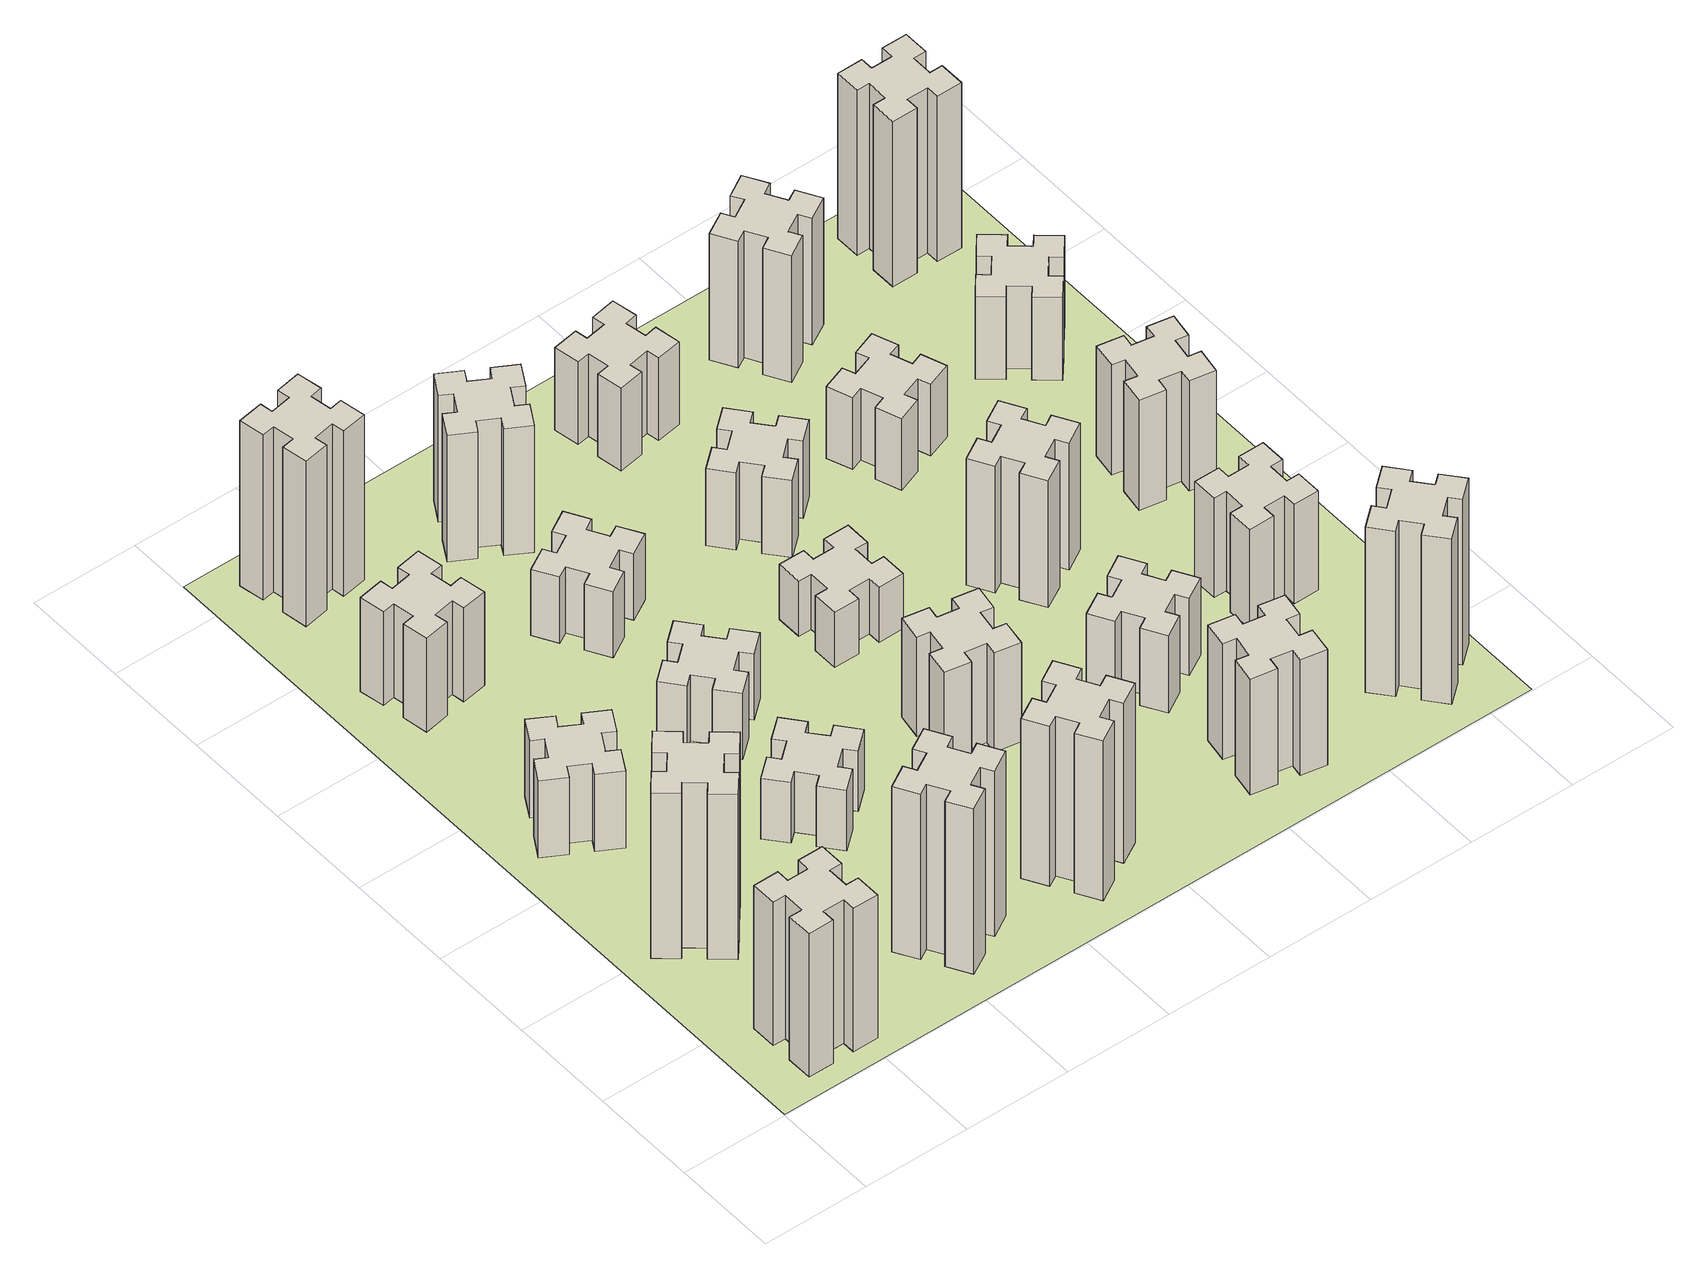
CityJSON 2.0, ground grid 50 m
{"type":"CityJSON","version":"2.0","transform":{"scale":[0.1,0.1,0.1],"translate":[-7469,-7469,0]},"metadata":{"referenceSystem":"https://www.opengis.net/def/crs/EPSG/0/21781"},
"CityObjects":{
"building1":{"type":"Building","attributes":{"class":"1000","function":"1000","usage":"1000","yearOfConstruction":2016,"roofType":"1000","measuredHeight":78,"storeysAboveGround":30,"storeysBelowGround":0},"geometry":[{"type":"Solid","lod":"1","boundaries":[[[[0,1,2,3,4,5,6,7,8,9,10,11,12,13,14,15,16,17,18,19]],[[17,16,20,21]],[[16,15,22,20]],[[15,14,23,22]],[[14,13,24,23]],[[13,12,25,24]],[[12,11,26,25]],[[11,10,27,26]],[[10,9,28,27]],[[9,8,29,28]],[[8,7,30,29]],[[7,6,31,30]],[[6,5,32,31]],[[5,4,33,32]],[[4,3,34,33]],[[3,2,35,34]],[[2,1,36,35]],[[1,0,37,36]],[[0,19,38,37]],[[19,18,39,38]],[[18,17,21,39]],[[24,25,26,27,28,29,30,31,32,33,34,35,36,37,38,39,21,20,22,23]]]]}]},
"building2":{"type":"Building","attributes":{"class":"1000","function":"1000","usage":"1000","yearOfConstruction":2016,"roofType":"1000","measuredHeight":90,"storeysAboveGround":30,"storeysBelowGround":0},"geometry":[{"type":"Solid","lod":"1","boundaries":[[[[40,41,42,43,44,45,46,47,48,49,50,51,52,53,54,55,56,57,58,59]],[[57,56,60,61]],[[56,55,62,60]],[[55,54,63,62]],[[54,53,64,63]],[[53,52,65,64]],[[52,51,66,65]],[[51,50,67,66]],[[50,49,68,67]],[[49,48,69,68]],[[48,47,70,69]],[[47,46,71,70]],[[46,45,72,71]],[[45,44,73,72]],[[44,43,74,73]],[[43,42,75,74]],[[42,41,76,75]],[[41,40,77,76]],[[40,59,78,77]],[[59,58,79,78]],[[58,57,61,79]],[[64,65,66,67,68,69,70,71,72,73,74,75,76,77,78,79,61,60,62,63]]]]}]},
"building3":{"type":"Building","attributes":{"class":"1000","function":"1000","usage":"1000","yearOfConstruction":2016,"roofType":"1000","measuredHeight":42,"storeysAboveGround":30,"storeysBelowGround":0},"geometry":[{"type":"Solid","lod":"1","boundaries":[[[[80,81,82,83,84,85,86,87,88,89,90,91,92,93,94,95,96,97,98,99]],[[97,96,100,101]],[[96,95,102,100]],[[95,94,103,102]],[[94,93,104,103]],[[93,92,105,104]],[[92,91,106,105]],[[91,90,107,106]],[[90,89,108,107]],[[89,88,109,108]],[[88,87,110,109]],[[87,86,111,110]],[[86,85,112,111]],[[85,84,113,112]],[[84,83,114,113]],[[83,82,115,114]],[[82,81,116,115]],[[81,80,117,116]],[[80,99,118,117]],[[99,98,119,118]],[[98,97,101,119]],[[104,105,106,107,108,109,110,111,112,113,114,115,116,117,118,119,101,100,102,103]]]]}]},
"building4":{"type":"Building","attributes":{"class":"1000","function":"1000","usage":"1000","yearOfConstruction":2016,"roofType":"1000","measuredHeight":51,"storeysAboveGround":30,"storeysBelowGround":0},"geometry":[{"type":"Solid","lod":"1","boundaries":[[[[120,121,122,123,124,125,126,127,128,129,130,131,132,133,134,135,136,137,138,139]],[[137,136,140,141]],[[136,135,142,140]],[[135,134,143,142]],[[134,133,144,143]],[[133,132,145,144]],[[132,131,146,145]],[[131,130,147,146]],[[130,129,148,147]],[[129,128,149,148]],[[128,127,150,149]],[[127,126,151,150]],[[126,125,152,151]],[[125,124,153,152]],[[124,123,154,153]],[[123,122,155,154]],[[122,121,156,155]],[[121,120,157,156]],[[120,139,158,157]],[[139,138,159,158]],[[138,137,141,159]],[[144,145,146,147,148,149,150,151,152,153,154,155,156,157,158,159,141,140,142,143]]]]}]},
"building5":{"type":"Building","attributes":{"class":"1000","function":"1000","usage":"1000","yearOfConstruction":2016,"roofType":"1000","measuredHeight":90,"storeysAboveGround":30,"storeysBelowGround":0},"geometry":[{"type":"Solid","lod":"1","boundaries":[[[[160,161,162,163,164,165,166,167,168,169,170,171,172,173,174,175,176,177,178,179]],[[177,176,180,181]],[[176,175,182,180]],[[175,174,183,182]],[[174,173,184,183]],[[173,172,185,184]],[[172,171,186,185]],[[171,170,187,186]],[[170,169,188,187]],[[169,168,189,188]],[[168,167,190,189]],[[167,166,191,190]],[[166,165,192,191]],[[165,164,193,192]],[[164,163,194,193]],[[163,162,195,194]],[[162,161,196,195]],[[161,160,197,196]],[[160,179,198,197]],[[179,178,199,198]],[[178,177,181,199]],[[184,185,186,187,188,189,190,191,192,193,194,195,196,197,198,199,181,180,182,183]]]]}]},
"building6":{"type":"Building","attributes":{"class":"1000","function":"1000","usage":"1000","yearOfConstruction":2016,"roofType":"1000","measuredHeight":90,"storeysAboveGround":30,"storeysBelowGround":0},"geometry":[{"type":"Solid","lod":"1","boundaries":[[[[200,201,202,203,204,205,206,207,208,209,210,211,212,213,214,215,216,217,218,219]],[[217,216,220,221]],[[216,215,222,220]],[[215,214,223,222]],[[214,213,224,223]],[[213,212,225,224]],[[212,211,226,225]],[[211,210,227,226]],[[210,209,228,227]],[[209,208,229,228]],[[208,207,230,229]],[[207,206,231,230]],[[206,205,232,231]],[[205,204,233,232]],[[204,203,234,233]],[[203,202,235,234]],[[202,201,236,235]],[[201,200,237,236]],[[200,219,238,237]],[[219,218,239,238]],[[218,217,221,239]],[[224,225,226,227,228,229,230,231,232,233,234,235,236,237,238,239,221,220,222,223]]]]}]},
"building7":{"type":"Building","attributes":{"class":"1000","function":"1000","usage":"1000","yearOfConstruction":2016,"roofType":"1000","measuredHeight":33,"storeysAboveGround":30,"storeysBelowGround":0},"geometry":[{"type":"Solid","lod":"1","boundaries":[[[[240,241,242,243,244,245,246,247,248,249,250,251,252,253,254,255,256,257,258,259]],[[257,256,260,261]],[[256,255,262,260]],[[255,254,263,262]],[[254,253,264,263]],[[253,252,265,264]],[[252,251,266,265]],[[251,250,267,266]],[[250,249,268,267]],[[249,248,269,268]],[[248,247,270,269]],[[247,246,271,270]],[[246,245,272,271]],[[245,244,273,272]],[[244,243,274,273]],[[243,242,275,274]],[[242,241,276,275]],[[241,240,277,276]],[[240,259,278,277]],[[259,258,279,278]],[[258,257,261,279]],[[264,265,266,267,268,269,270,271,272,273,274,275,276,277,278,279,261,260,262,263]]]]}]},
"building8":{"type":"Building","attributes":{"class":"1000","function":"1000","usage":"1000","yearOfConstruction":2016,"roofType":"1000","measuredHeight":36,"storeysAboveGround":30,"storeysBelowGround":0},"geometry":[{"type":"Solid","lod":"1","boundaries":[[[[280,281,282,283,284,285,286,287,288,289,290,291,292,293,294,295,296,297,298,299]],[[297,296,300,301]],[[296,295,302,300]],[[295,294,303,302]],[[294,293,304,303]],[[293,292,305,304]],[[292,291,306,305]],[[291,290,307,306]],[[290,289,308,307]],[[289,288,309,308]],[[288,287,310,309]],[[287,286,311,310]],[[286,285,312,311]],[[285,284,313,312]],[[284,283,314,313]],[[283,282,315,314]],[[282,281,316,315]],[[281,280,317,316]],[[280,299,318,317]],[[299,298,319,318]],[[298,297,301,319]],[[304,305,306,307,308,309,310,311,312,313,314,315,316,317,318,319,301,300,302,303]]]]}]},
"building9":{"type":"Building","attributes":{"class":"1000","function":"1000","usage":"1000","yearOfConstruction":2016,"roofType":"1000","measuredHeight":87,"storeysAboveGround":30,"storeysBelowGround":0},"geometry":[{"type":"Solid","lod":"1","boundaries":[[[[320,321,322,323,324,325,326,327,328,329,330,331,332,333,334,335,336,337,338,339]],[[337,336,340,341]],[[336,335,342,340]],[[335,334,343,342]],[[334,333,344,343]],[[333,332,345,344]],[[332,331,346,345]],[[331,330,347,346]],[[330,329,348,347]],[[329,328,349,348]],[[328,327,350,349]],[[327,326,351,350]],[[326,325,352,351]],[[325,324,353,352]],[[324,323,354,353]],[[323,322,355,354]],[[322,321,356,355]],[[321,320,357,356]],[[320,339,358,357]],[[339,338,359,358]],[[338,337,341,359]],[[344,345,346,347,348,349,350,351,352,353,354,355,356,357,358,359,341,340,342,343]]]]}]},
"building10":{"type":"Building","attributes":{"class":"1000","function":"1000","usage":"1000","yearOfConstruction":2016,"roofType":"1000","measuredHeight":36,"storeysAboveGround":30,"storeysBelowGround":0},"geometry":[{"type":"Solid","lod":"1","boundaries":[[[[360,361,362,363,364,365,366,367,368,369,370,371,372,373,374,375,376,377,378,379]],[[377,376,380,381]],[[376,375,382,380]],[[375,374,383,382]],[[374,373,384,383]],[[373,372,385,384]],[[372,371,386,385]],[[371,370,387,386]],[[370,369,388,387]],[[369,368,389,388]],[[368,367,390,389]],[[367,366,391,390]],[[366,365,392,391]],[[365,364,393,392]],[[364,363,394,393]],[[363,362,395,394]],[[362,361,396,395]],[[361,360,397,396]],[[360,379,398,397]],[[379,378,399,398]],[[378,377,381,399]],[[384,385,386,387,388,389,390,391,392,393,394,395,396,397,398,399,381,380,382,383]]]]}]},
"building11":{"type":"Building","attributes":{"class":"1000","function":"1000","usage":"1000","yearOfConstruction":2016,"roofType":"1000","measuredHeight":69,"storeysAboveGround":30,"storeysBelowGround":0},"geometry":[{"type":"Solid","lod":"1","boundaries":[[[[400,401,402,403,404,405,406,407,408,409,410,411,412,413,414,415,416,417,418,419]],[[417,416,420,421]],[[416,415,422,420]],[[415,414,423,422]],[[414,413,424,423]],[[413,412,425,424]],[[412,411,426,425]],[[411,410,427,426]],[[410,409,428,427]],[[409,408,429,428]],[[408,407,430,429]],[[407,406,431,430]],[[406,405,432,431]],[[405,404,433,432]],[[404,403,434,433]],[[403,402,435,434]],[[402,401,436,435]],[[401,400,437,436]],[[400,419,438,437]],[[419,418,439,438]],[[418,417,421,439]],[[424,425,426,427,428,429,430,431,432,433,434,435,436,437,438,439,421,420,422,423]]]]}]},
"building12":{"type":"Building","attributes":{"class":"1000","function":"1000","usage":"1000","yearOfConstruction":2016,"roofType":"1000","measuredHeight":54,"storeysAboveGround":30,"storeysBelowGround":0},"geometry":[{"type":"Solid","lod":"1","boundaries":[[[[440,441,442,443,444,445,446,447,448,449,450,451,452,453,454,455,456,457,458,459]],[[457,456,460,461]],[[456,455,462,460]],[[455,454,463,462]],[[454,453,464,463]],[[453,452,465,464]],[[452,451,466,465]],[[451,450,467,466]],[[450,449,468,467]],[[449,448,469,468]],[[448,447,470,469]],[[447,446,471,470]],[[446,445,472,471]],[[445,444,473,472]],[[444,443,474,473]],[[443,442,475,474]],[[442,441,476,475]],[[441,440,477,476]],[[440,459,478,477]],[[459,458,479,478]],[[458,457,461,479]],[[464,465,466,467,468,469,470,471,472,473,474,475,476,477,478,479,461,460,462,463]]]]}]},
"building13":{"type":"Building","attributes":{"class":"1000","function":"1000","usage":"1000","yearOfConstruction":2016,"roofType":"1000","measuredHeight":30,"storeysAboveGround":30,"storeysBelowGround":0},"geometry":[{"type":"Solid","lod":"1","boundaries":[[[[480,481,482,483,484,485,486,487,488,489,490,491,492,493,494,495,496,497,498,499]],[[497,496,500,501]],[[496,495,502,500]],[[495,494,503,502]],[[494,493,504,503]],[[493,492,505,504]],[[492,491,506,505]],[[491,490,507,506]],[[490,489,508,507]],[[489,488,509,508]],[[488,487,510,509]],[[487,486,511,510]],[[486,485,512,511]],[[485,484,513,512]],[[484,483,514,513]],[[483,482,515,514]],[[482,481,516,515]],[[481,480,517,516]],[[480,499,518,517]],[[499,498,519,518]],[[498,497,501,519]],[[504,505,506,507,508,509,510,511,512,513,514,515,516,517,518,519,501,500,502,503]]]]}]},
"building14":{"type":"Building","attributes":{"class":"1000","function":"1000","usage":"1000","yearOfConstruction":2016,"roofType":"1000","measuredHeight":42,"storeysAboveGround":30,"storeysBelowGround":0},"geometry":[{"type":"Solid","lod":"1","boundaries":[[[[520,521,522,523,524,525,526,527,528,529,530,531,532,533,534,535,536,537,538,539]],[[537,536,540,541]],[[536,535,542,540]],[[535,534,543,542]],[[534,533,544,543]],[[533,532,545,544]],[[532,531,546,545]],[[531,530,547,546]],[[530,529,548,547]],[[529,528,549,548]],[[528,527,550,549]],[[527,526,551,550]],[[526,525,552,551]],[[525,524,553,552]],[[524,523,554,553]],[[523,522,555,554]],[[522,521,556,555]],[[521,520,557,556]],[[520,539,558,557]],[[539,538,559,558]],[[538,537,541,559]],[[544,545,546,547,548,549,550,551,552,553,554,555,556,557,558,559,541,540,542,543]]]]}]},
"building15":{"type":"Building","attributes":{"class":"1000","function":"1000","usage":"1000","yearOfConstruction":2016,"roofType":"1000","measuredHeight":63,"storeysAboveGround":30,"storeysBelowGround":0},"geometry":[{"type":"Solid","lod":"1","boundaries":[[[[560,561,562,563,564,565,566,567,568,569,570,571,572,573,574,575,576,577,578,579]],[[577,576,580,581]],[[576,575,582,580]],[[575,574,583,582]],[[574,573,584,583]],[[573,572,585,584]],[[572,571,586,585]],[[571,570,587,586]],[[570,569,588,587]],[[569,568,589,588]],[[568,567,590,589]],[[567,566,591,590]],[[566,565,592,591]],[[565,564,593,592]],[[564,563,594,593]],[[563,562,595,594]],[[562,561,596,595]],[[561,560,597,596]],[[560,579,598,597]],[[579,578,599,598]],[[578,577,581,599]],[[584,585,586,587,588,589,590,591,592,593,594,595,596,597,598,599,581,580,582,583]]]]}]},
"building16":{"type":"Building","attributes":{"class":"1000","function":"1000","usage":"1000","yearOfConstruction":2016,"roofType":"1000","measuredHeight":45,"storeysAboveGround":30,"storeysBelowGround":0},"geometry":[{"type":"Solid","lod":"1","boundaries":[[[[600,601,602,603,604,605,606,607,608,609,610,611,612,613,614,615,616,617,618,619]],[[617,616,620,621]],[[616,615,622,620]],[[615,614,623,622]],[[614,613,624,623]],[[613,612,625,624]],[[612,611,626,625]],[[611,610,627,626]],[[610,609,628,627]],[[609,608,629,628]],[[608,607,630,629]],[[607,606,631,630]],[[606,605,632,631]],[[605,604,633,632]],[[604,603,634,633]],[[603,602,635,634]],[[602,601,636,635]],[[601,600,637,636]],[[600,619,638,637]],[[619,618,639,638]],[[618,617,621,639]],[[624,625,626,627,628,629,630,631,632,633,634,635,636,637,638,639,621,620,622,623]]]]}]},
"building17":{"type":"Building","attributes":{"class":"1000","function":"1000","usage":"1000","yearOfConstruction":2016,"roofType":"1000","measuredHeight":42,"storeysAboveGround":30,"storeysBelowGround":0},"geometry":[{"type":"Solid","lod":"1","boundaries":[[[[640,641,642,643,644,645,646,647,648,649,650,651,652,653,654,655,656,657,658,659]],[[657,656,660,661]],[[656,655,662,660]],[[655,654,663,662]],[[654,653,664,663]],[[653,652,665,664]],[[652,651,666,665]],[[651,650,667,666]],[[650,649,668,667]],[[649,648,669,668]],[[648,647,670,669]],[[647,646,671,670]],[[646,645,672,671]],[[645,644,673,672]],[[644,643,674,673]],[[643,642,675,674]],[[642,641,676,675]],[[641,640,677,676]],[[640,659,678,677]],[[659,658,679,678]],[[658,657,661,679]],[[664,665,666,667,668,669,670,671,672,673,674,675,676,677,678,679,661,660,662,663]]]]}]},
"building18":{"type":"Building","attributes":{"class":"1000","function":"1000","usage":"1000","yearOfConstruction":2016,"roofType":"1000","measuredHeight":69,"storeysAboveGround":30,"storeysBelowGround":0},"geometry":[{"type":"Solid","lod":"1","boundaries":[[[[680,681,682,683,684,685,686,687,688,689,690,691,692,693,694,695,696,697,698,699]],[[697,696,700,701]],[[696,695,702,700]],[[695,694,703,702]],[[694,693,704,703]],[[693,692,705,704]],[[692,691,706,705]],[[691,690,707,706]],[[690,689,708,707]],[[689,688,709,708]],[[688,687,710,709]],[[687,686,711,710]],[[686,685,712,711]],[[685,684,713,712]],[[684,683,714,713]],[[683,682,715,714]],[[682,681,716,715]],[[681,680,717,716]],[[680,699,718,717]],[[699,698,719,718]],[[698,697,701,719]],[[704,705,706,707,708,709,710,711,712,713,714,715,716,717,718,719,701,700,702,703]]]]}]},
"building19":{"type":"Building","attributes":{"class":"1000","function":"1000","usage":"1000","yearOfConstruction":2016,"roofType":"1000","measuredHeight":39,"storeysAboveGround":30,"storeysBelowGround":0},"geometry":[{"type":"Solid","lod":"1","boundaries":[[[[720,721,722,723,724,725,726,727,728,729,730,731,732,733,734,735,736,737,738,739]],[[737,736,740,741]],[[736,735,742,740]],[[735,734,743,742]],[[734,733,744,743]],[[733,732,745,744]],[[732,731,746,745]],[[731,730,747,746]],[[730,729,748,747]],[[729,728,749,748]],[[728,727,750,749]],[[727,726,751,750]],[[726,725,752,751]],[[725,724,753,752]],[[724,723,754,753]],[[723,722,755,754]],[[722,721,756,755]],[[721,720,757,756]],[[720,739,758,757]],[[739,738,759,758]],[[738,737,741,759]],[[744,745,746,747,748,749,750,751,752,753,754,755,756,757,758,759,741,740,742,743]]]]}]},
"building20":{"type":"Building","attributes":{"class":"1000","function":"1000","usage":"1000","yearOfConstruction":2016,"roofType":"1000","measuredHeight":90,"storeysAboveGround":30,"storeysBelowGround":0},"geometry":[{"type":"Solid","lod":"1","boundaries":[[[[760,761,762,763,764,765,766,767,768,769,770,771,772,773,774,775,776,777,778,779]],[[777,776,780,781]],[[776,775,782,780]],[[775,774,783,782]],[[774,773,784,783]],[[773,772,785,784]],[[772,771,786,785]],[[771,770,787,786]],[[770,769,788,787]],[[769,768,789,788]],[[768,767,790,789]],[[767,766,791,790]],[[766,765,792,791]],[[765,764,793,792]],[[764,763,794,793]],[[763,762,795,794]],[[762,761,796,795]],[[761,760,797,796]],[[760,779,798,797]],[[779,778,799,798]],[[778,777,781,799]],[[784,785,786,787,788,789,790,791,792,793,794,795,796,797,798,799,781,780,782,783]]]]}]},
"building21":{"type":"Building","attributes":{"class":"1000","function":"1000","usage":"1000","yearOfConstruction":2016,"roofType":"1000","measuredHeight":54,"storeysAboveGround":30,"storeysBelowGround":0},"geometry":[{"type":"Solid","lod":"1","boundaries":[[[[800,801,802,803,804,805,806,807,808,809,810,811,812,813,814,815,816,817,818,819]],[[817,816,820,821]],[[816,815,822,820]],[[815,814,823,822]],[[814,813,824,823]],[[813,812,825,824]],[[812,811,826,825]],[[811,810,827,826]],[[810,809,828,827]],[[809,808,829,828]],[[808,807,830,829]],[[807,806,831,830]],[[806,805,832,831]],[[805,804,833,832]],[[804,803,834,833]],[[803,802,835,834]],[[802,801,836,835]],[[801,800,837,836]],[[800,819,838,837]],[[819,818,839,838]],[[818,817,821,839]],[[824,825,826,827,828,829,830,831,832,833,834,835,836,837,838,839,821,820,822,823]]]]}]},
"building22":{"type":"Building","attributes":{"class":"1000","function":"1000","usage":"1000","yearOfConstruction":2016,"roofType":"1000","measuredHeight":69,"storeysAboveGround":30,"storeysBelowGround":0},"geometry":[{"type":"Solid","lod":"1","boundaries":[[[[840,841,842,843,844,845,846,847,848,849,850,851,852,853,854,855,856,857,858,859]],[[857,856,860,861]],[[856,855,862,860]],[[855,854,863,862]],[[854,853,864,863]],[[853,852,865,864]],[[852,851,866,865]],[[851,850,867,866]],[[850,849,868,867]],[[849,848,869,868]],[[848,847,870,869]],[[847,846,871,870]],[[846,845,872,871]],[[845,844,873,872]],[[844,843,874,873]],[[843,842,875,874]],[[842,841,876,875]],[[841,840,877,876]],[[840,859,878,877]],[[859,858,879,878]],[[858,857,861,879]],[[864,865,866,867,868,869,870,871,872,873,874,875,876,877,878,879,861,860,862,863]]]]}]},
"building23":{"type":"Building","attributes":{"class":"1000","function":"1000","usage":"1000","yearOfConstruction":2016,"roofType":"1000","measuredHeight":60,"storeysAboveGround":30,"storeysBelowGround":0},"geometry":[{"type":"Solid","lod":"1","boundaries":[[[[880,881,882,883,884,885,886,887,888,889,890,891,892,893,894,895,896,897,898,899]],[[897,896,900,901]],[[896,895,902,900]],[[895,894,903,902]],[[894,893,904,903]],[[893,892,905,904]],[[892,891,906,905]],[[891,890,907,906]],[[890,889,908,907]],[[889,888,909,908]],[[888,887,910,909]],[[887,886,911,910]],[[886,885,912,911]],[[885,884,913,912]],[[884,883,914,913]],[[883,882,915,914]],[[882,881,916,915]],[[881,880,917,916]],[[880,899,918,917]],[[899,898,919,918]],[[898,897,901,919]],[[904,905,906,907,908,909,910,911,912,913,914,915,916,917,918,919,901,900,902,903]]]]}]},
"building24":{"type":"Building","attributes":{"class":"1000","function":"1000","usage":"1000","yearOfConstruction":2016,"roofType":"1000","measuredHeight":45,"storeysAboveGround":30,"storeysBelowGround":0},"geometry":[{"type":"Solid","lod":"1","boundaries":[[[[920,921,922,923,924,925,926,927,928,929,930,931,932,933,934,935,936,937,938,939]],[[937,936,940,941]],[[936,935,942,940]],[[935,934,943,942]],[[934,933,944,943]],[[933,932,945,944]],[[932,931,946,945]],[[931,930,947,946]],[[930,929,948,947]],[[929,928,949,948]],[[928,927,950,949]],[[927,926,951,950]],[[926,925,952,951]],[[925,924,953,952]],[[924,923,954,953]],[[923,922,955,954]],[[922,921,956,955]],[[921,920,957,956]],[[920,939,958,957]],[[939,938,959,958]],[[938,937,941,959]],[[944,945,946,947,948,949,950,951,952,953,954,955,956,957,958,959,941,940,942,943]]]]}]},
"building25":{"type":"Building","attributes":{"class":"1000","function":"1000","usage":"1000","yearOfConstruction":2016,"roofType":"1000","measuredHeight":90,"storeysAboveGround":30,"storeysBelowGround":0},"geometry":[{"type":"Solid","lod":"1","boundaries":[[[[960,961,962,963,964,965,966,967,968,969,970,971,972,973,974,975,976,977,978,979]],[[977,976,980,981]],[[976,975,982,980]],[[975,974,983,982]],[[974,973,984,983]],[[973,972,985,984]],[[972,971,986,985]],[[971,970,987,986]],[[970,969,988,987]],[[969,968,989,988]],[[968,967,990,989]],[[967,966,991,990]],[[966,965,992,991]],[[965,964,993,992]],[[964,963,994,993]],[[963,962,995,994]],[[962,961,996,995]],[[961,960,997,996]],[[960,979,998,997]],[[979,978,999,998]],[[978,977,981,999]],[[984,985,986,987,988,989,990,991,992,993,994,995,996,997,998,999,981,980,982,983]]]]}]},
"landuse1":{"type":"LandUse","attributes":{"name":"plot1","function":"1010"},"geometry":[{"type":"MultiSurface","lod":"1","boundaries":[[[1000,1001,1002,1003]]]}]}
},
"vertices":[
[265,325,0],[265,225,0],[205,225,0],[205,105,0],[325,105,0],[325,165,0],[425,165,0],[425,105,0],[545,105,0],[545,225,0],[485,225,0],[485,325,0],[545,325,0],[545,445,0],[425,445,0],[425,385,0],[325,385,0],[325,445,0],[205,445,0],[205,325,0],[325,385,780],[325,445,780],[425,385,780],[425,445,780],[545,445,780],[545,325,780],[485,325,780],[485,225,780],[545,225,780],[545,105,780],[425,105,780],[425,165,780],[325,165,780],[325,105,780],[205,105,780],[205,225,780],[265,225,780],[265,325,780],[205,325,780],[205,445,780],
[484,1067,0],[408,1132,0],[446,1178,0],[354,1255,0],[277,1163,0],[323,1124,0],[259,1048,0],[213,1086,0],[136,994,0],[228,917,0],[266,963,0],[343,899,0],[304,853,0],[396,776,0],[473,868,0],[427,906,0],[492,983,0],[538,944,0],[615,1036,0],[523,1113,0],[492,983,900],[538,944,900],[427,906,900],[473,868,900],[396,776,900],[304,853,900],[343,899,900],[266,963,900],[228,917,900],[136,994,900],[213,1086,900],[259,1048,900],[323,1124,900],[277,1163,900],[354,1255,900],[446,1178,900],[408,1132,900],[484,1067,900],[523,1113,900],[615,1036,900],
[474,1826,0],[387,1876,0],[417,1928,0],[313,1988,0],[253,1884,0],[305,1854,0],[255,1767,0],[203,1797,0],[143,1693,0],[247,1633,0],[277,1685,0],[364,1635,0],[334,1583,0],[438,1523,0],[498,1627,0],[446,1657,0],[496,1744,0],[548,1714,0],[608,1818,0],[504,1878,0],[496,1744,420],[548,1714,420],[446,1657,420],[498,1627,420],[438,1523,420],[334,1583,420],[364,1635,420],[277,1685,420],[247,1633,420],[143,1693,420],[203,1797,420],[255,1767,420],[305,1854,420],[253,1884,420],[313,1988,420],[417,1928,420],[387,1876,420],[474,1826,420],[504,1878,420],[608,1818,420],
[405,2812,0],[307,2795,0],[297,2854,0],[178,2833,0],[199,2715,0],[258,2725,0],[276,2627,0],[217,2617,0],[237,2498,0],[356,2519,0],[345,2578,0],[444,2596,0],[454,2537,0],[572,2557,0],[551,2676,0],[492,2665,0],[475,2764,0],[534,2774,0],[513,2892,0],[395,2871,0],[475,2764,510],[534,2774,510],[492,2665,510],[551,2676,510],[572,2557,510],[454,2537,510],[444,2596,510],[345,2578,510],[356,2519,510],[237,2498,510],[217,2617,510],[276,2627,510],[258,2725,510],[199,2715,510],[178,2833,510],[297,2854,510],[307,2795,510],[405,2812,510],[395,2871,510],[513,2892,510],
[1127,255,0],[1214,305,0],[1244,253,0],[1348,313,0],[1288,417,0],[1236,387,0],[1186,474,0],[1238,504,0],[1178,608,0],[1074,548,0],[1104,496,0],[1017,446,0],[987,498,0],[883,438,0],[943,334,0],[995,364,0],[1045,277,0],[993,247,0],[1053,143,0],[1157,203,0],[1045,277,900],[993,247,900],[995,364,900],[943,334,900],[883,438,900],[987,498,900],[1017,446,900],[1104,496,900],[1074,548,900],[1178,608,900],[1238,504,900],[1186,474,900],[1236,387,900],[1288,417,900],[1348,313,900],[1244,253,900],[1214,305,900],[1127,255,900],[1157,203,900],[1053,143,900],
[492,3405,0],[475,3504,0],[534,3514,0],[513,3632,0],[395,3611,0],[405,3552,0],[307,3535,0],[297,3594,0],[178,3573,0],[199,3455,0],[258,3465,0],[276,3367,0],[217,3357,0],[237,3238,0],[356,3259,0],[345,3318,0],[444,3336,0],[454,3277,0],[572,3297,0],[551,3416,0],[444,3336,900],[454,3277,900],[345,3318,900],[356,3259,900],[237,3238,900],[217,3357,900],[276,3367,900],[258,3465,900],[199,3455,900],[178,3573,900],[297,3594,900],[307,3535,900],[405,3552,900],[395,3611,900],[513,3632,900],[534,3514,900],[475,3504,900],[492,3405,900],[551,3416,900],[572,3297,900],
[1083,1332,0],[1006,1267,0],[968,1313,0],[876,1236,0],[953,1144,0],[999,1183,0],[1063,1106,0],[1017,1068,0],[1094,976,0],[1186,1053,0],[1148,1099,0],[1224,1163,0],[1263,1117,0],[1355,1194,0],[1278,1286,0],[1232,1248,0],[1167,1324,0],[1213,1363,0],[1136,1455,0],[1044,1378,0],[1167,1324,330],[1213,1363,330],[1232,1248,330],[1278,1286,330],[1355,1194,330],[1263,1117,330],[1224,1163,330],[1148,1099,330],[1186,1053,330],[1094,976,330],[1017,1068,330],[1063,1106,330],[999,1183,330],[953,1144,330],[876,1236,330],[968,1313,330],[1006,1267,330],[1083,1332,330],[1044,1378,330],[1136,1455,330],
[1083,1972,0],[1006,1907,0],[968,1953,0],[876,1876,0],[953,1784,0],[999,1823,0],[1063,1746,0],[1017,1708,0],[1094,1616,0],[1186,1693,0],[1148,1739,0],[1224,1803,0],[1263,1757,0],[1355,1834,0],[1278,1926,0],[1232,1888,0],[1167,1964,0],[1213,2003,0],[1136,2095,0],[1044,2018,0],[1167,1964,360],[1213,2003,360],[1232,1888,360],[1278,1926,360],[1355,1834,360],[1263,1757,360],[1224,1803,360],[1148,1739,360],[1186,1693,360],[1094,1616,360],[1017,1708,360],[1063,1746,360],[999,1823,360],[953,1784,360],[876,1876,360],[968,1953,360],[1006,1907,360],[1083,1972,360],[1044,2018,360],[1136,2095,360],
[1744,496,0],[1657,446,0],[1627,498,0],[1523,438,0],[1583,334,0],[1635,364,0],[1685,277,0],[1633,247,0],[1693,143,0],[1797,203,0],[1767,255,0],[1854,305,0],[1884,253,0],[1988,313,0],[1928,417,0],[1876,387,0],[1826,474,0],[1878,504,0],[1818,608,0],[1714,548,0],[1826,474,870],[1878,504,870],[1876,387,870],[1928,417,870],[1988,313,870],[1884,253,870],[1854,305,870],[1767,255,870],[1797,203,870],[1693,143,870],[1633,247,870],[1685,277,870],[1635,364,870],[1583,334,870],[1523,438,870],[1627,498,870],[1657,446,870],[1744,496,870],[1714,548,870],[1818,608,870],
[1104,2716,0],[1017,2666,0],[987,2718,0],[883,2658,0],[943,2554,0],[995,2584,0],[1045,2497,0],[993,2467,0],[1053,2363,0],[1157,2423,0],[1127,2475,0],[1214,2525,0],[1244,2473,0],[1348,2533,0],[1288,2637,0],[1236,2607,0],[1186,2694,0],[1238,2724,0],[1178,2828,0],[1074,2768,0],[1186,2694,360],[1238,2724,360],[1236,2607,360],[1288,2637,360],[1348,2533,360],[1244,2473,360],[1214,2525,360],[1127,2475,360],[1157,2423,360],[1053,2363,360],[993,2467,360],[1045,2497,360],[995,2584,360],[943,2554,360],[883,2658,360],[987,2718,360],[1017,2666,360],[1104,2716,360],[1074,2768,360],[1178,2828,360],
[1186,3137,0],[1236,3224,0],[1288,3194,0],[1348,3298,0],[1244,3358,0],[1214,3306,0],[1127,3356,0],[1157,3408,0],[1053,3468,0],[993,3364,0],[1045,3334,0],[995,3247,0],[943,3277,0],[883,3173,0],[987,3113,0],[1017,3165,0],[1104,3115,0],[1074,3063,0],[1178,3003,0],[1238,3107,0],[1104,3115,690],[1074,3063,690],[1017,3165,690],[987,3113,690],[883,3173,690],[943,3277,690],[995,3247,690],[1045,3334,690],[993,3364,690],[1053,3468,690],[1157,3408,690],[1127,3356,690],[1214,3306,690],[1244,3358,690],[1348,3298,690],[1288,3194,690],[1236,3224,690],[1186,3137,690],[1238,3107,690],[1178,3003,690],
[1955,1147,0],[1972,1245,0],[2031,1235,0],[2052,1353,0],[1934,1374,0],[1924,1315,0],[1825,1332,0],[1836,1391,0],[1717,1412,0],[1697,1294,0],[1756,1284,0],[1738,1185,0],[1679,1196,0],[1658,1077,0],[1777,1057,0],[1787,1116,0],[1885,1098,0],[1875,1039,0],[1993,1018,0],[2014,1137,0],[1885,1098,540],[1875,1039,540],[1787,1116,540],[1777,1057,540],[1658,1077,540],[1679,1196,540],[1738,1185,540],[1756,1284,540],[1697,1294,540],[1717,1412,540],[1836,1391,540],[1825,1332,540],[1924,1315,540],[1934,1374,540],[2052,1353,540],[2031,1235,540],[1972,1245,540],[1955,1147,540],[2014,1137,540],[1993,1018,540],
[1745,2005,0],[1745,1905,0],[1685,1905,0],[1685,1785,0],[1805,1785,0],[1805,1845,0],[1905,1845,0],[1905,1785,0],[2025,1785,0],[2025,1905,0],[1965,1905,0],[1965,2005,0],[2025,2005,0],[2025,2125,0],[1905,2125,0],[1905,2065,0],[1805,2065,0],[1805,2125,0],[1685,2125,0],[1685,2005,0],[1805,2065,300],[1805,2125,300],[1905,2065,300],[1905,2125,300],[2025,2125,300],[2025,2005,300],[1965,2005,300],[1965,1905,300],[2025,1905,300],[2025,1785,300],[1905,1785,300],[1905,1845,300],[1805,1845,300],[1805,1785,300],[1685,1785,300],[1685,1905,300],[1745,1905,300],[1745,2005,300],[1685,2005,300],[1685,2125,300],
[1839,2563,0],[1903,2486,0],[1857,2448,0],[1934,2356,0],[2026,2433,0],[1988,2479,0],[2064,2543,0],[2103,2497,0],[2195,2574,0],[2118,2666,0],[2072,2628,0],[2007,2704,0],[2053,2743,0],[1976,2835,0],[1884,2758,0],[1923,2712,0],[1846,2647,0],[1808,2693,0],[1716,2616,0],[1793,2524,0],[1846,2647,420],[1808,2693,420],[1923,2712,420],[1884,2758,420],[1976,2835,420],[2053,2743,420],[2007,2704,420],[2072,2628,420],[2118,2666,420],[2195,2574,420],[2103,2497,420],[2064,2543,420],[1988,2479,420],[2026,2433,420],[1934,2356,420],[1857,2448,420],[1903,2486,420],[1839,2563,420],[1793,2524,420],[1716,2616,420],
[2596,444,0],[2578,345,0],[2519,356,0],[2498,237,0],[2617,217,0],[2627,276,0],[2725,258,0],[2715,199,0],[2833,178,0],[2854,297,0],[2795,307,0],[2812,405,0],[2871,395,0],[2892,513,0],[2774,534,0],[2764,475,0],[2665,492,0],[2676,551,0],[2557,572,0],[2537,454,0],[2665,492,630],[2676,551,630],[2764,475,630],[2774,534,630],[2892,513,630],[2871,395,630],[2812,405,630],[2795,307,630],[2854,297,630],[2833,178,630],[2715,199,630],[2725,258,630],[2627,276,630],[2617,217,630],[2498,237,630],[2519,356,630],[2578,345,630],[2596,444,630],[2537,454,630],[2557,572,630],
[1738,3365,0],[1756,3267,0],[1697,3257,0],[1717,3138,0],[1836,3159,0],[1825,3218,0],[1924,3236,0],[1934,3177,0],[2052,3197,0],[2031,3316,0],[1972,3305,0],[1955,3404,0],[2014,3414,0],[1993,3532,0],[1875,3511,0],[1885,3452,0],[1787,3435,0],[1777,3494,0],[1658,3473,0],[1679,3355,0],[1787,3435,450],[1777,3494,450],[1885,3452,450],[1875,3511,450],[1993,3532,450],[2014,3414,450],[1955,3404,450],[1972,3305,450],[2031,3316,450],[2052,3197,450],[1934,3177,450],[1924,3236,450],[1825,3218,450],[1836,3159,450],[1717,3138,450],[1697,3257,450],[1756,3267,450],[1738,3365,450],[1679,3355,450],[1658,3473,450],
[2584,1136,0],[2497,1086,0],[2467,1138,0],[2363,1078,0],[2423,974,0],[2475,1004,0],[2525,917,0],[2473,887,0],[2533,783,0],[2637,843,0],[2607,895,0],[2694,945,0],[2724,893,0],[2828,953,0],[2768,1057,0],[2716,1027,0],[2666,1114,0],[2718,1144,0],[2658,1248,0],[2554,1188,0],[2666,1114,420],[2718,1144,420],[2716,1027,420],[2768,1057,420],[2828,953,420],[2724,893,420],[2694,945,420],[2607,895,420],[2637,843,420],[2533,783,420],[2473,887,420],[2525,917,420],[2475,1004,420],[2423,974,420],[2363,1078,420],[2467,1138,420],[2497,1086,420],[2584,1136,420],[2554,1188,420],[2658,1248,420],
[2475,1744,0],[2525,1657,0],[2473,1627,0],[2533,1523,0],[2637,1583,0],[2607,1635,0],[2694,1685,0],[2724,1633,0],[2828,1693,0],[2768,1797,0],[2716,1767,0],[2666,1854,0],[2718,1884,0],[2658,1988,0],[2554,1928,0],[2584,1876,0],[2497,1826,0],[2467,1878,0],[2363,1818,0],[2423,1714,0],[2497,1826,690],[2467,1878,690],[2584,1876,690],[2554,1928,690],[2658,1988,690],[2718,1884,690],[2666,1854,690],[2716,1767,690],[2768,1797,690],[2828,1693,690],[2724,1633,690],[2694,1685,690],[2607,1635,690],[2637,1583,690],[2533,1523,690],[2473,1627,690],[2525,1657,690],[2475,1744,690],[2423,1714,690],[2363,1818,690],
[2586,2475,0],[2680,2509,0],[2700,2453,0],[2813,2494,0],[2772,2607,0],[2716,2586,0],[2682,2680,0],[2738,2700,0],[2697,2813,0],[2584,2772,0],[2605,2716,0],[2511,2682,0],[2490,2738,0],[2377,2697,0],[2419,2584,0],[2475,2605,0],[2509,2511,0],[2453,2490,0],[2494,2377,0],[2607,2419,0],[2509,2511,390],[2453,2490,390],[2475,2605,390],[2419,2584,390],[2377,2697,390],[2490,2738,390],[2511,2682,390],[2605,2716,390],[2584,2772,390],[2697,2813,390],[2738,2700,390],[2682,2680,390],[2716,2586,390],[2772,2607,390],[2813,2494,390],[2700,2453,390],[2680,2509,390],[2586,2475,390],[2607,2419,390],[2494,2377,390],
[3468,259,0],[3544,323,0],[3583,277,0],[3675,354,0],[3598,446,0],[3552,408,0],[3487,484,0],[3533,523,0],[3456,615,0],[3364,538,0],[3403,492,0],[3326,427,0],[3288,473,0],[3196,396,0],[3273,304,0],[3319,343,0],[3383,266,0],[3337,228,0],[3414,136,0],[3506,213,0],[3383,266,900],[3337,228,900],[3319,343,900],[3273,304,900],[3196,396,900],[3288,473,900],[3326,427,900],[3403,492,900],[3364,538,900],[3456,615,900],[3533,523,900],[3487,484,900],[3552,408,900],[3598,446,900],[3675,354,900],[3583,277,900],[3544,323,900],[3468,259,900],[3506,213,900],[3414,136,900],
[3185,1005,0],[3285,1005,0],[3285,945,0],[3405,945,0],[3405,1065,0],[3345,1065,0],[3345,1165,0],[3405,1165,0],[3405,1285,0],[3285,1285,0],[3285,1225,0],[3185,1225,0],[3185,1285,0],[3065,1285,0],[3065,1165,0],[3125,1165,0],[3125,1065,0],[3065,1065,0],[3065,945,0],[3185,945,0],[3125,1065,540],[3065,1065,540],[3125,1165,540],[3065,1165,540],[3065,1285,540],[3185,1285,540],[3185,1225,540],[3285,1225,540],[3285,1285,540],[3405,1285,540],[3405,1165,540],[3345,1165,540],[3345,1065,540],[3405,1065,540],[3405,945,540],[3285,945,540],[3285,1005,540],[3185,1005,540],[3185,945,540],[3065,945,540],
[2716,3347,0],[2666,3434,0],[2718,3464,0],[2658,3568,0],[2554,3508,0],[2584,3456,0],[2497,3406,0],[2467,3458,0],[2363,3398,0],[2423,3294,0],[2475,3324,0],[2525,3237,0],[2473,3207,0],[2533,3103,0],[2637,3163,0],[2607,3215,0],[2694,3265,0],[2724,3213,0],[2828,3273,0],[2768,3377,0],[2694,3265,690],[2724,3213,690],[2607,3215,690],[2637,3163,690],[2533,3103,690],[2473,3207,690],[2525,3237,690],[2475,3324,690],[2423,3294,690],[2363,3398,690],[2467,3458,690],[2497,3406,690],[2584,3456,690],[2554,3508,690],[2658,3568,690],[2718,3464,690],[2666,3434,690],[2716,3347,690],[2768,3377,690],[2828,3273,690],
[3435,1787,0],[3452,1885,0],[3511,1875,0],[3532,1993,0],[3414,2014,0],[3404,1955,0],[3305,1972,0],[3316,2031,0],[3197,2052,0],[3177,1934,0],[3236,1924,0],[3218,1825,0],[3159,1836,0],[3138,1717,0],[3257,1697,0],[3267,1756,0],[3365,1738,0],[3355,1679,0],[3473,1658,0],[3494,1777,0],[3365,1738,600],[3355,1679,600],[3267,1756,600],[3257,1697,600],[3138,1717,600],[3159,1836,600],[3218,1825,600],[3236,1924,600],[3177,1934,600],[3197,2052,600],[3316,2031,600],[3305,1972,600],[3404,1955,600],[3414,2014,600],[3532,1993,600],[3511,1875,600],[3452,1885,600],[3435,1787,600],[3494,1777,600],[3473,1658,600],
[3444,2747,0],[3368,2812,0],[3406,2858,0],[3314,2935,0],[3237,2843,0],[3283,2804,0],[3219,2728,0],[3173,2766,0],[3096,2674,0],[3188,2597,0],[3226,2643,0],[3303,2579,0],[3264,2533,0],[3356,2456,0],[3433,2548,0],[3387,2586,0],[3452,2663,0],[3498,2624,0],[3575,2716,0],[3483,2793,0],[3452,2663,450],[3498,2624,450],[3387,2586,450],[3433,2548,450],[3356,2456,450],[3264,2533,450],[3303,2579,450],[3226,2643,450],[3188,2597,450],[3096,2674,450],[3173,2766,450],[3219,2728,450],[3283,2804,450],[3237,2843,450],[3314,2935,450],[3406,2858,450],[3368,2812,450],[3444,2747,450],[3483,2793,450],[3575,2716,450],
[3285,3325,0],[3385,3325,0],[3385,3265,0],[3505,3265,0],[3505,3385,0],[3445,3385,0],[3445,3485,0],[3505,3485,0],[3505,3605,0],[3385,3605,0],[3385,3545,0],[3285,3545,0],[3285,3605,0],[3165,3605,0],[3165,3485,0],[3225,3485,0],[3225,3385,0],[3165,3385,0],[3165,3265,0],[3285,3265,0],[3225,3385,900],[3165,3385,900],[3225,3485,900],[3165,3485,900],[3165,3605,900],[3285,3605,900],[3285,3545,900],[3385,3545,900],[3385,3605,900],[3505,3605,900],[3505,3485,900],[3445,3485,900],[3445,3385,900],[3505,3385,900],[3505,3265,900],[3385,3265,900],[3385,3325,900],[3285,3325,900],[3285,3265,900],[3165,3265,900],
[5,3705,0],[3705,3705,0],[3705,5,0],[5,5,0]
]}
